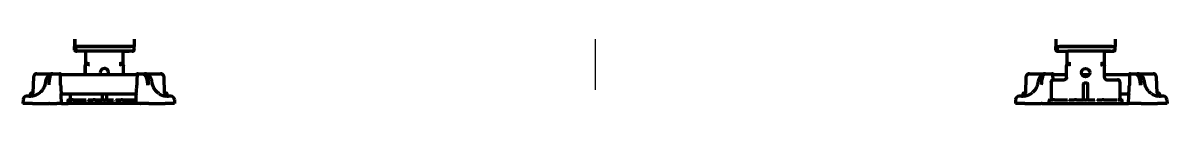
# Model space of a CAD drawing. Header units: inches. Extents: x -2983 to 7024, y 422 to 5529.
# Drawn here: x 2688 to 3654, y 2093 to 2142 of the extents above; entities that cross this region are included whole.
import ezdxf

# ---------------------------------------------------------------- set-up
doc = ezdxf.new("R2010")
doc.units = ezdxf.units.IN

# ---------------------------------------------------------------- blocks, each defined once
blk = doc.blocks.new('A$C0B5A562A')
at = {"color": 6}
for p, q in [((0, 50), (0, -50)), ((-50, 0), (50, 0))]:
    blk.add_line(p, q, dxfattribs=at)

msp = doc.modelspace()

# ---------------------------------------------------------------- linework, layer by layer
at = {"linetype": 'Continuous', "lineweight": 70}
for p, q in [((2731.78, 2221.79), (2731.78, 2141.34)), ((3609.78, 2221.79), (3609.78, 2141.34)), ((2731.68, 2218.45), (2731.68, 2141.39)), ((2781.78, 2218.9), (2781.78, 2141.34)), ((3559.78, 2218.9), (3559.78, 2141.34)), ((2731.78, 2141.39), (2731.68, 2141.39)), ((2731.68, 2141.34), (2731.78, 2141.34)), ((2731.68, 2138.35), (2731.68, 2141.34)), ((2731.78, 2138.35), (2731.78, 2141.34)), ((2733.58, 2141.34), (2731.78, 2141.34)), ((2732.74, 2141.34), (2732.74, 2138.34)), ((2732.74, 2141.34), (2732.74, 2138.34)), ((2733.12, 2137.34), (2733.35, 2137.34)), ((2733.22, 2137.34), (2733.45, 2137.34)), ((2733.32, 2137.34), (2733.35, 2137.34)), ((2733.32, 2137.34), (2733.35, 2137.34)), ((2741.93, 2137.34), (2733.45, 2137.34)), ((2741.93, 2137.34), (2733.45, 2137.34)), ((2779.98, 2141.34), (2733.58, 2141.34)), ((2734.74, 2141.34), (2779.28, 2141.34)), ((2740.81, 2137.34), (2740.81, 2126.26)), ((2740.91, 2137.34), (2740.91, 2126.26)), ((2772.66, 2126.26), (2772.66, 2137.43)), ((2780.12, 2137.34), (2772.66, 2137.34)), ((2780.12, 2137.34), (2772.66, 2137.34)), ((2781.78, 2141.34), (2779.98, 2141.34)), ((2780.12, 2137.34), (2780.35, 2137.34)), ((2781.78, 2138.49), (2781.78, 2141.34)), ((2781.78, 2138.49), (2781.78, 2138.35)), ((3559.78, 2138.35), (3559.78, 2141.34)), ((3559.78, 2141.34), (3561.58, 2141.34)), ((3560.74, 2141.34), (3560.74, 2138.34)), ((3560.74, 2141.34), (3560.74, 2138.34)), ((3561.22, 2137.34), (3561.45, 2137.34)), ((3561.45, 2137.34), (3569.93, 2137.34)), ((3561.45, 2137.34), (3569.93, 2137.34)), ((3561.58, 2141.34), (3607.98, 2141.34)), ((3607.28, 2141.34), (3562.74, 2141.34)), ((3568.91, 2137.34), (3568.91, 2126.26)), ((3600.66, 2126.26), (3600.66, 2137.43)), ((3600.66, 2137.34), (3608.12, 2137.34)), ((3600.66, 2137.34), (3608.12, 2137.34)), ((3607.98, 2141.34), (3609.78, 2141.34)), ((3608.12, 2137.34), (3608.35, 2137.34)), ((3609.78, 2138.49), (3609.78, 2141.34)), ((3609.78, 2138.35), (3609.78, 2138.49)), ((2740.68, 2117.39), (2740.68, 2125.4)), ((2740.78, 2117.39), (2740.78, 2125.4)), ((2742.23, 2126.84), (2741.29, 2125.9)), ((2742.74, 2126.82), (2742.08, 2125.88)), ((2742.08, 2125.88), (2742.08, 2125.88)), ((2743.24, 2127.12), (2744.28, 2127.1)), ((2769.29, 2127.1), (2770.33, 2127.12)), ((2770.82, 2126.82), (2771.49, 2125.88)), ((2771.34, 2126.84), (2772.28, 2125.9)), ((2771.49, 2125.88), (2771.49, 2125.88)), ((2772.78, 2117.39), (2772.78, 2125.4)), ((3568.78, 2115.34), (3568.78, 2125.4)), ((3570.23, 2126.84), (3569.29, 2125.9)), ((3570.74, 2126.82), (3570.08, 2125.88)), ((3570.08, 2125.88), (3570.08, 2125.88)), ((3571.24, 2127.12), (3572.28, 2127.1)), ((3597.29, 2127.1), (3598.33, 2127.12)), ((3598.82, 2126.82), (3599.49, 2125.88)), ((3599.34, 2126.84), (3600.28, 2125.9)), ((3600.78, 2115.34), (3600.78, 2125.4)), ((2696.88, 2115.5), (2696.42, 2102.29)), ((2699.88, 2118.39), (2705.38, 2118.39)), ((2705.38, 2118.39), (2709.21, 2118.39)), ((2709.21, 2118.39), (2712.83, 2118.39)), ((2712.83, 2118.39), (2713.35, 2118.39)), ((2713.35, 2118.39), (2715.5, 2118.39)), ((2715.5, 2118.39), (2718.78, 2118.39)), ((2718.78, 2118.39), (2719.31, 2118.39)), ((2784.36, 2117.39), (2719.61, 2117.39)), ((2719.63, 2116.96), (2719.64, 2116.96)), ((2720.07, 2117.39), (2720.06, 2117.66)), ((2783.91, 2117.66), (2783.9, 2117.39)), ((2784.33, 2116.96), (2784.33, 2116.96)), ((2784.66, 2118.39), (2785.19, 2118.39)), ((2785.19, 2118.39), (2788.47, 2118.39)), ((2788.47, 2118.39), (2790.62, 2118.39)), ((2790.62, 2118.39), (2791.14, 2118.39)), ((2790.8, 2118.39), (2794.76, 2118.39)), ((2794.76, 2118.39), (2798.59, 2118.39)), ((2798.59, 2118.39), (2804.09, 2118.39)), ((2807.55, 2102.29), (2807.09, 2115.5)), ((3534.48, 2115.5), (3534.02, 2102.29)), ((3537.48, 2118.39), (3542.98, 2118.39)), ((3542.98, 2118.39), (3546.81, 2118.39)), ((3546.81, 2118.39), (3550.43, 2118.39)), ((3550.43, 2118.39), (3550.95, 2118.39)), ((3550.95, 2118.39), (3553.1, 2118.39)), ((3553.1, 2118.39), (3556.38, 2118.39)), ((3556.38, 2118.39), (3556.91, 2118.39)), ((3568.78, 2117.39), (3557.21, 2117.39)), ((3557.23, 2116.96), (3557.24, 2116.96)), ((3557.67, 2117.39), (3557.66, 2117.66)), ((3587.48, 2117.39), (3582.09, 2117.39)), ((3621.96, 2117.39), (3600.78, 2117.39)), ((3621.51, 2117.66), (3621.5, 2117.39)), ((3621.93, 2116.96), (3621.93, 2116.96)), ((3622.26, 2118.39), (3622.79, 2118.39)), ((3622.79, 2118.39), (3626.07, 2118.39)), ((3626.07, 2118.39), (3628.22, 2118.39)), ((3628.22, 2118.39), (3628.74, 2118.39)), ((3628.4, 2118.39), (3632.36, 2118.39)), ((3632.36, 2118.39), (3636.19, 2118.39)), ((3636.19, 2118.39), (3641.69, 2118.39)), ((3645.15, 2102.29), (3644.69, 2115.5)), ((2706.6, 2109.38), (2706.6, 2109.38)), ((2719.85, 2108.76), (2719.85, 2108.77)), ((2784.11, 2108.77), (2784.12, 2108.76)), ((2797.37, 2109.38), (2797.37, 2109.38)), ((3544.2, 2109.38), (3544.2, 2109.38)), ((3555.8, 2111.34), (3555.8, 2096.84)), ((3557.8, 2113.34), (3566.78, 2113.34)), ((3582.78, 2109.59), (3582.78, 2096.84)), ((3586.03, 2110.34), (3583.53, 2110.34)), ((3586.78, 2096.84), (3586.78, 2109.59)), ((3602.78, 2113.34), (3611.77, 2113.34)), ((3613.77, 2111.34), (3613.77, 2096.84)), ((3621.71, 2108.77), (3621.72, 2108.76)), ((3634.97, 2109.38), (3634.97, 2109.38)), ((2688.15, 2096.55), (2687.98, 2093.39)), ((2693.64, 2099.39), (2691.15, 2099.39)), ((2696.08, 2102.39), (2696.43, 2102.39)), ((2720.32, 2101.39), (2783.66, 2101.39)), ((2720.36, 2100.66), (2720.34, 2101.39)), ((2720.48, 2093.39), (2720.36, 2100.66)), ((2725.78, 2095.84), (2725.78, 2093.84)), ((2726.28, 2096.34), (2727.44, 2096.34)), ((2727.8, 2101.39), (2727.8, 2096.84)), ((2730.42, 2096.34), (2741.45, 2096.34)), ((2748.99, 2096.34), (2755.01, 2096.34)), ((2754.78, 2101.39), (2754.78, 2096.84)), ((2755.88, 2096.34), (2757.68, 2096.34)), ((2758.56, 2096.34), (2764.58, 2096.34)), ((2758.78, 2096.84), (2758.78, 2101.39)), ((2772.12, 2096.34), (2783.15, 2096.34)), ((2783.48, 2093.39), (2783.6, 2099.94)), ((2783.62, 2101), (2783.62, 2100.98)), ((2807.89, 2102.39), (2807.54, 2102.39)), ((2812.82, 2099.39), (2810.33, 2099.39)), ((2815.82, 2096.55), (2815.98, 2093.39)), ((3525.75, 2096.55), (3525.58, 2093.39)), ((3531.24, 2099.39), (3528.75, 2099.39)), ((3533.68, 2102.39), (3534.03, 2102.39)), ((3553.78, 2095.84), (3553.78, 2093.84)), ((3554.28, 2096.34), (3555.44, 2096.34)), ((3558.42, 2096.34), (3569.45, 2096.34)), ((3576.99, 2096.34), (3583.01, 2096.34)), ((3583.88, 2096.34), (3585.68, 2096.34)), ((3586.56, 2096.34), (3592.58, 2096.34)), ((3600.12, 2096.34), (3611.15, 2096.34)), ((3613.77, 2101.39), (3621.26, 2101.39)), ((3615.28, 2096.34), (3614.13, 2096.34)), ((3615.78, 2093.84), (3615.78, 2095.84)), ((3621.08, 2093.39), (3621.2, 2099.94)), ((3621.22, 2101), (3621.22, 2100.98)), ((3645.49, 2102.39), (3645.14, 2102.39)), ((3650.42, 2099.39), (3647.93, 2099.39)), ((3653.42, 2096.55), (3653.58, 2093.39)), ((2695.97, 2093.39), (2687.98, 2093.39)), ((2695.97, 2093.39), (2709.78, 2093.39)), ((2710.48, 2093.39), (2709.78, 2093.39)), ((2710.48, 2093.39), (2716.59, 2093.39)), ((2720.48, 2093.39), (2716.59, 2093.39)), ((2720.48, 2093.39), (2726.07, 2093.39)), ((2726.28, 2093.34), (2726.18, 2093.34)), ((2787.28, 2093.34), (2726.28, 2093.34)), ((2787.38, 2093.39), (2783.48, 2093.39)), ((2793.49, 2093.39), (2787.38, 2093.39)), ((2794.18, 2093.39), (2793.49, 2093.39)), ((2794.18, 2093.39), (2808, 2093.39)), ((2815.98, 2093.39), (2808, 2093.39)), ((3533.57, 2093.39), (3525.58, 2093.39)), ((3533.57, 2093.39), (3547.38, 2093.39)), ((3548.08, 2093.39), (3547.38, 2093.39)), ((3548.08, 2093.39), (3554.07, 2093.39)), ((3554.28, 2093.34), (3615.28, 2093.34)), ((3615.5, 2093.39), (3621.08, 2093.39)), ((3624.98, 2093.39), (3621.08, 2093.39)), ((3631.09, 2093.39), (3624.98, 2093.39)), ((3631.78, 2093.39), (3631.09, 2093.39)), ((3631.78, 2093.39), (3645.6, 2093.39)), ((3653.58, 2093.39), (3645.6, 2093.39))]:
    msp.add_line(p, q, dxfattribs=at)
msp.add_circle((3584.78, 2119.34), 3.5, dxfattribs=at)
for centre, radius, start, end in [((2699.88, 2115.39), 3, 90, 178), ((2719.31, 2117.64), 0.75, 1, 90), ((2756.78, 2119.34), 3.5, 326.14312, 180), ((2756.78, 2119.34), 3.5, 180, 213.8625), ((2756.68, 2119.34), 3.5, 354.60562, 8.3475), ((2784.66, 2117.64), 0.75, 90, 179), ((2804.09, 2115.39), 3, 2, 90), ((3537.48, 2115.39), 3, 90, 178), ((3556.91, 2117.64), 0.75, 1, 90), ((3622.26, 2117.64), 0.75, 90, 179), ((3641.69, 2115.39), 3, 2, 90), ((3583.53, 2109.59), 0.75, 90, 180), ((3586.03, 2109.59), 0.75, 0, 90), ((2691.15, 2096.39), 3, 90, 177), ((2692.61, 2100.89), 1.5, 270, 351.78679), ((2693.42, 2102.39), 3, 270, 358), ((2696.08, 2100.39), 2, 90, 171.78679), ((2726.28, 2095.84), 0.5, 90, 180), ((2754.28, 2096.84), 0.5, 270, 360), ((2759.28, 2096.84), 0.5, 180, 270), ((2810.54, 2102.39), 3, 182, 270), ((2807.89, 2100.39), 2, 8.21321, 90), ((2811.35, 2100.89), 1.5, 188.21321, 270), ((2812.82, 2096.39), 3, 3, 90), ((3528.75, 2096.39), 3, 90, 177), ((3530.21, 2100.89), 1.5, 270, 351.78679), ((3531.02, 2102.39), 3, 270, 358), ((3533.68, 2100.39), 2, 90, 171.78679), ((3554.28, 2095.84), 0.5, 90, 180), ((3582.28, 2096.84), 0.5, 270, 0), ((3587.28, 2096.84), 0.5, 180, 270), ((3615.28, 2095.84), 0.5, 0, 90), ((3648.14, 2102.39), 3, 182, 270), ((3645.49, 2100.39), 2, 8.21321, 90), ((3648.95, 2100.89), 1.5, 188.21321, 270), ((3650.42, 2096.39), 3, 3, 90), ((2726.28, 2093.84), 0.5, 180, 270), ((2726.18, 2093.84), 0.5, 244.15734, 270), ((2787.28, 2093.84), 0.5, 270, 295.84266), ((3554.28, 2093.84), 0.5, 180, 270), ((3615.28, 2093.84), 0.5, 270, 0)]:
    msp.add_arc(centre, radius, start, end, dxfattribs=at)
for centre, major_axis, ratio, start_param, end_param in [((2732.68, 2138.35), (-1, 0), 0.999995, 0, 1.567711), ((2732.78, 2138.35), (-1, 0), 0.999995, 0, 1.567711), ((2734.18, 2137.34), (-1.5, 0), 0.003085, 0.00001, 0.785408), ((2733.45, 2138.34), (0, 1), 0.707107, 1.570796, 3.141593), ((2733.45, 2138.34), (0, 1), 0.707107, 1.570796, 3.141593), ((2734.28, 2137.34), (-1.5, 0), 0.003085, 0.00001, 0.785408), ((2756.78, 2137.34), (21, 0.06), 0.003085, 5.569494, 8.63937), ((2779.29, 2137.48), (1.5, 0), 0.003085, 6.283176, 7.853972), ((2779.29, 2137.34), (1.5, 0), 0.003085, 5.497778, 6.283176), ((2780.78, 2138.35), (-1, 0), 0.999995, 1.573882, 3.141593), ((3560.78, 2138.35), (-1, 0), 0.999995, 0, 1.567711), ((3561.45, 2138.34), (0, 1), 0.7071, 1.570796, 3.141593), ((3561.45, 2138.34), (0, 1), 0.7071, 1.570796, 3.141593), ((3562.28, 2137.34), (-1.5, 0), 0.003085, 0.00001, 0.785408), ((3584.78, 2137.34), (21, 0.06), 0.003085, 5.569494, 8.63937), ((3607.29, 2137.48), (1.5, 0), 0.003085, 6.283176, 7.853972), ((3607.29, 2137.34), (1.5, 0), 0.003085, 5.497778, 6.283176), ((3608.78, 2138.35), (-1, 0), 0.999995, 1.573882, 3.141593), ((2742.58, 2125.18), (-0.017, -1), 0.707053, 3.945502, 4.724738), ((2742.93, 2126.13), (-0.707, -0.707), 0.999695, 3.927142, 4.71239), ((2743.61, 2125.16), (-0.01, -1), 0.707088, 3.940402, 4.719667), ((2769.96, 2125.16), (0.01, -1), 0.707088, 1.563519, 2.342782), ((2770.99, 2125.18), (0.017, -1), 0.707053, 1.558447, 2.337683), ((2771.57, 2125.19), (0.508, -0.861), 0.999795, 1.037568, 1.82282), ((3570.58, 2125.18), (-0.017, -1), 0.707053, 3.945502, 4.724738), ((3570.93, 2126.13), (-0.707, -0.707), 0.999695, 3.927142, 4.71239), ((3571.61, 2125.16), (-0.01, -1), 0.707088, 3.940402, 4.719667), ((3597.96, 2125.16), (0.01, -1), 0.707088, 1.564381, 2.342782), ((2713.52, 2108.39), (-0.2, 10), 0.36987, 6.275734, 7.79417), ((2789.75, 2108.41), (0.21, 9.25), 0.399832, 4.773696, 6.292133), ((2790.45, 2108.39), (0.2, 10), 0.36987, 4.7722, 6.290637), ((3551.12, 2108.39), (-0.2, 10), 0.36987, 6.275734, 7.79417), ((3627.35, 2108.41), (0.21, 9.25), 0.399832, 4.773696, 6.292133), ((3628.05, 2108.39), (0.2, 10), 0.36987, 4.7722, 6.290637), ((3557.8, 2111.34), (1.41, 1.41), 0.999695, 0.78555, 2.356042), ((3611.77, 2111.34), (-1.41, 1.41), 0.999695, 3.927143, 5.497635), ((2693.69, 2111.39), (13.31, 1.42), 0.895011, 4.765915, 5.329805), ((2727.3, 2096.84), (0, -0.5), 0.999848, 0, 1.570796), ((2810.28, 2111.39), (-13.31, 1.42), 0.895011, 1.060573, 1.51727), ((3531.29, 2111.39), (13.31, 1.42), 0.895011, 4.765915, 5.329805), ((3555.3, 2096.84), (0, -0.5), 0.999848, 0, 1.570796), ((3614.27, 2096.84), (0, -0.5), 0.999848, 4.712389, 6.283185), ((3647.88, 2111.39), (-13.31, 1.42), 0.895011, 1.060573, 1.51727)]:
    msp.add_ellipse(centre, major_axis=major_axis, ratio=ratio, start_param=start_param, end_param=end_param, dxfattribs=at)
for points, knots in [([(2740.73, 2125.69), (2740.73, 2125.69), (2740.73, 2125.69), (2740.72, 2125.66), (2740.71, 2125.62), (2740.69, 2125.55), (2740.69, 2125.47), (2740.68, 2125.43), (2740.68, 2125.4)], [0, 0, 0, 0, 0.000031, 0.000031, 0.250024, 0.500016, 0.750008, 1, 1, 1, 1]), ([(2740.83, 2125.69), (2740.83, 2125.69), (2740.83, 2125.69), (2740.82, 2125.66), (2740.81, 2125.62), (2740.79, 2125.55), (2740.79, 2125.47), (2740.78, 2125.43), (2740.78, 2125.4)], [0, 0, 0, 0, 0.000031, 0.000031, 0.250024, 0.500016, 0.750008, 1, 1, 1, 1]), ([(2740.83, 2125.69), (2740.85, 2125.78), (2740.87, 2125.87), (2740.9, 2126.02), (2740.9, 2126.09), (2740.91, 2126.18), (2740.91, 2126.21), (2740.91, 2126.23), (2740.91, 2126.24), (2740.91, 2126.25), (2740.91, 2126.25), (2740.91, 2126.26)], [0, 0, 0, 0, 0.5, 0.5, 0.75, 0.875, 0.9375, 0.9375, 0.96875, 0.96875, 1, 1, 1, 1]), ([(2741.29, 2125.9), (2741.24, 2125.85), (2741.2, 2125.8), (2741.13, 2125.69), (2741.1, 2125.63), (2741.04, 2125.51), (2741.03, 2125.45), (2741, 2125.32), (2740.99, 2125.26), (2740.99, 2125.19)], [0, 0, 0, 0, 0.25, 0.25, 0.5, 0.5, 0.75, 0.75, 1, 1, 1, 1]), ([(2742.92, 2127.15), (2742.84, 2127.15), (2742.77, 2127.15), (2742.62, 2127.13), (2742.56, 2127.11), (2742.46, 2127.08), (2742.43, 2127.07), (2742.37, 2127.05), (2742.34, 2127.03), (2742.29, 2127), (2742.26, 2126.99), (2742.21, 2126.95), (2742.18, 2126.93), (2742.15, 2126.91)], [0, 0, 0, 0, 0.25, 0.25, 0.5, 0.5, 0.625, 0.625, 0.75, 0.75, 0.875, 0.875, 1, 1, 1, 1]), ([(2742.74, 2126.82), (2742.78, 2126.87), (2742.81, 2126.91), (2742.86, 2126.96), (2742.87, 2126.97), (2742.89, 2126.98), (2742.9, 2126.99), (2742.93, 2127.01), (2742.95, 2127.03), (2743.02, 2127.07), (2743.06, 2127.09), (2743.12, 2127.1), (2743.13, 2127.11), (2743.15, 2127.11), (2743.15, 2127.11), (2743.15, 2127.11), (2743.16, 2127.11), (2743.17, 2127.11), (2743.2, 2127.12), (2743.22, 2127.12), (2743.24, 2127.12)], [0, 0, 0, 0, 0.25, 0.25, 0.3125, 0.3125, 0.375, 0.375, 0.5, 0.5, 0.75, 0.75, 0.8125, 0.828125, 0.828125, 0.84375, 0.84375, 0.875, 0.875, 1, 1, 1, 1]), ([(2743.11, 2125.86), (2743.11, 2125.86), (2743.11, 2125.86), (2743.1, 2125.84), (2743.06, 2125.79), (2743.02, 2125.71), (2742.99, 2125.63), (2742.96, 2125.54), (2742.93, 2125.45), (2742.92, 2125.35), (2742.91, 2125.26), (2742.9, 2125.19), (2742.9, 2125.16)], [0, 0, 0, 0, 0.00004, 0.00004, 0.125035, 0.25003, 0.375025, 0.50002, 0.625015, 0.75001, 0.875005, 1, 1, 1, 1]), ([(2770.82, 2126.82), (2770.79, 2126.87), (2770.75, 2126.91), (2770.7, 2126.97), (2770.68, 2126.98), (2770.65, 2127.01), (2770.64, 2127.01), (2770.62, 2127.03), (2770.6, 2127.03), (2770.55, 2127.07), (2770.51, 2127.08), (2770.45, 2127.1), (2770.44, 2127.11), (2770.42, 2127.11), (2770.42, 2127.11), (2770.41, 2127.11), (2770.41, 2127.11), (2770.4, 2127.11), (2770.37, 2127.12), (2770.35, 2127.12), (2770.33, 2127.12)], [0, 0, 0, 0, 0.25, 0.25, 0.375, 0.375, 0.4375, 0.4375, 0.5, 0.5, 0.75, 0.75, 0.8125, 0.828125, 0.828125, 0.84375, 0.84375, 0.875, 0.875, 1, 1, 1, 1]), ([(2770.46, 2125.86), (2770.46, 2125.86), (2770.46, 2125.86), (2770.47, 2125.84), (2770.5, 2125.79), (2770.54, 2125.71), (2770.58, 2125.63), (2770.61, 2125.54), (2770.63, 2125.45), (2770.65, 2125.35), (2770.66, 2125.26), (2770.66, 2125.19), (2770.66, 2125.16)], [0, 0, 0, 0, 0.000028, 0.000028, 0.125025, 0.250021, 0.375018, 0.500014, 0.625011, 0.750007, 0.875004, 1, 1, 1, 1]), ([(2771.34, 2126.84), (2771.29, 2126.89), (2771.19, 2126.97), (2771.08, 2127.03), (2770.96, 2127.08), (2770.89, 2127.1), (2770.81, 2127.12), (2770.79, 2127.12), (2770.76, 2127.12), (2770.75, 2127.13), (2770.74, 2127.13), (2770.7, 2127.13), (2770.67, 2127.13), (2770.63, 2127.13)], [0, 0, 0, 0, 0.25, 0.5, 0.5, 0.75, 0.75, 0.8125, 0.84375, 0.84375, 0.875, 0.875, 1, 1, 1, 1]), ([(2771.41, 2126.91), (2771.36, 2126.95), (2771.31, 2126.99), (2771.2, 2127.05), (2771.14, 2127.07), (2771.01, 2127.11), (2770.94, 2127.13), (2770.8, 2127.15), (2770.73, 2127.15), (2770.65, 2127.15)], [0, 0, 0, 0, 0.25, 0.25, 0.5, 0.5, 0.75, 0.75, 1, 1, 1, 1]), ([(2772.28, 2125.9), (2772.33, 2125.85), (2772.37, 2125.8), (2772.42, 2125.72), (2772.44, 2125.69), (2772.47, 2125.63), (2772.49, 2125.6), (2772.52, 2125.51), (2772.54, 2125.45), (2772.56, 2125.36), (2772.57, 2125.32), (2772.57, 2125.28), (2772.57, 2125.27), (2772.57, 2125.26), (2772.57, 2125.25), (2772.57, 2125.22), (2772.57, 2125.21), (2772.57, 2125.19)], [0, 0, 0, 0, 0.25, 0.25, 0.375, 0.375, 0.5, 0.5, 0.75, 0.75, 0.875, 0.875, 0.90625, 0.90625, 0.9375, 0.9375, 1, 1, 1, 1]), ([(2772.74, 2125.69), (2772.71, 2125.78), (2772.69, 2125.87), (2772.67, 2126.02), (2772.67, 2126.09), (2772.66, 2126.18), (2772.66, 2126.21), (2772.66, 2126.23), (2772.66, 2126.24), (2772.66, 2126.25), (2772.66, 2126.25), (2772.66, 2126.26)], [0, 0, 0, 0, 0.5, 0.5, 0.75, 0.875, 0.9375, 0.9375, 0.96875, 0.96875, 1, 1, 1, 1]), ([(2772.74, 2125.69), (2772.74, 2125.69), (2772.74, 2125.69), (2772.75, 2125.66), (2772.76, 2125.62), (2772.77, 2125.55), (2772.78, 2125.47), (2772.78, 2125.43), (2772.78, 2125.4)], [0, 0, 0, 0, 0.000031, 0.000031, 0.250024, 0.500016, 0.750008, 1, 1, 1, 1]), ([(3568.83, 2125.69), (3568.83, 2125.69), (3568.83, 2125.69), (3568.82, 2125.66), (3568.81, 2125.62), (3568.79, 2125.55), (3568.79, 2125.47), (3568.78, 2125.43), (3568.78, 2125.4)], [0, 0, 0, 0, 0.000031, 0.000031, 0.250024, 0.500016, 0.750008, 1, 1, 1, 1]), ([(3568.83, 2125.69), (3568.85, 2125.78), (3568.87, 2125.87), (3568.9, 2126.02), (3568.9, 2126.09), (3568.91, 2126.18), (3568.91, 2126.21), (3568.91, 2126.23), (3568.91, 2126.24), (3568.91, 2126.25), (3568.91, 2126.25), (3568.91, 2126.26)], [0, 0, 0, 0, 0.5, 0.5, 0.75, 0.875, 0.9375, 0.9375, 0.96875, 0.96875, 1, 1, 1, 1]), ([(3569.29, 2125.9), (3569.24, 2125.85), (3569.2, 2125.8), (3569.13, 2125.69), (3569.1, 2125.63), (3569.04, 2125.51), (3569.03, 2125.45), (3569, 2125.32), (3568.99, 2125.26), (3568.99, 2125.19)], [0, 0, 0, 0, 0.25, 0.25, 0.5, 0.5, 0.75, 0.75, 1, 1, 1, 1]), ([(3570.92, 2127.15), (3570.84, 2127.15), (3570.77, 2127.15), (3570.62, 2127.13), (3570.56, 2127.11), (3570.46, 2127.08), (3570.43, 2127.07), (3570.37, 2127.05), (3570.34, 2127.03), (3570.29, 2127), (3570.26, 2126.99), (3570.21, 2126.95), (3570.18, 2126.93), (3570.15, 2126.91)], [0, 0, 0, 0, 0.25, 0.25, 0.5, 0.5, 0.625, 0.625, 0.75, 0.75, 0.875, 0.875, 1, 1, 1, 1]), ([(3570.74, 2126.82), (3570.78, 2126.87), (3570.81, 2126.91), (3570.86, 2126.96), (3570.87, 2126.97), (3570.89, 2126.98), (3570.9, 2126.99), (3570.93, 2127.01), (3570.95, 2127.03), (3571.02, 2127.07), (3571.06, 2127.09), (3571.12, 2127.1), (3571.13, 2127.11), (3571.15, 2127.11), (3571.15, 2127.11), (3571.15, 2127.11), (3571.16, 2127.11), (3571.17, 2127.11), (3571.2, 2127.12), (3571.22, 2127.12), (3571.24, 2127.12)], [0, 0, 0, 0, 0.25, 0.25, 0.3125, 0.3125, 0.375, 0.375, 0.5, 0.5, 0.75, 0.75, 0.8125, 0.828125, 0.828125, 0.84375, 0.84375, 0.875, 0.875, 1, 1, 1, 1]), ([(3571.11, 2125.86), (3571.11, 2125.86), (3571.11, 2125.86), (3571.1, 2125.84), (3571.06, 2125.79), (3571.02, 2125.71), (3570.99, 2125.63), (3570.96, 2125.54), (3570.93, 2125.45), (3570.92, 2125.35), (3570.91, 2125.26), (3570.9, 2125.19), (3570.9, 2125.16)], [0, 0, 0, 0, 0.00004, 0.00004, 0.125035, 0.25003, 0.375025, 0.50002, 0.625015, 0.75001, 0.875005, 1, 1, 1, 1]), ([(3598.82, 2126.82), (3598.79, 2126.87), (3598.75, 2126.91), (3598.7, 2126.97), (3598.68, 2126.98), (3598.65, 2127.01), (3598.64, 2127.01), (3598.62, 2127.03), (3598.6, 2127.03), (3598.55, 2127.07), (3598.51, 2127.08), (3598.45, 2127.1), (3598.44, 2127.11), (3598.42, 2127.11), (3598.42, 2127.11), (3598.41, 2127.11), (3598.41, 2127.11), (3598.4, 2127.11), (3598.37, 2127.12), (3598.35, 2127.12), (3598.33, 2127.12)], [0, 0, 0, 0, 0.25, 0.25, 0.375, 0.375, 0.4375, 0.4375, 0.5, 0.5, 0.75, 0.75, 0.8125, 0.828125, 0.828125, 0.84375, 0.84375, 0.875, 0.875, 1, 1, 1, 1]), ([(3598.45, 2125.87), (3598.46, 2125.86), (3598.47, 2125.84), (3598.48, 2125.82), (3598.49, 2125.81), (3598.51, 2125.77), (3598.53, 2125.74), (3598.57, 2125.66), (3598.59, 2125.6), (3598.62, 2125.51), (3598.63, 2125.48), (3598.64, 2125.42), (3598.65, 2125.39), (3598.65, 2125.32), (3598.66, 2125.28), (3598.66, 2125.24), (3598.66, 2125.23), (3598.66, 2125.22), (3598.66, 2125.2), (3598.66, 2125.18), (3598.66, 2125.16)], [0, 0, 0, 0, 0.0625, 0.0625, 0.125, 0.125, 0.25, 0.25, 0.5, 0.5, 0.625, 0.625, 0.75, 0.75, 0.875, 0.90625, 0.921875, 0.921875, 0.9375, 1, 1, 1, 1]), ([(3599.34, 2126.84), (3599.29, 2126.89), (3599.19, 2126.97), (3599.08, 2127.03), (3598.96, 2127.08), (3598.89, 2127.1), (3598.81, 2127.12), (3598.79, 2127.12), (3598.76, 2127.12), (3598.75, 2127.13), (3598.74, 2127.13), (3598.7, 2127.13), (3598.67, 2127.13), (3598.63, 2127.13)], [0, 0, 0, 0, 0.25, 0.5, 0.5, 0.75, 0.75, 0.8125, 0.84375, 0.84375, 0.875, 0.875, 1, 1, 1, 1]), ([(3599.41, 2126.91), (3599.36, 2126.95), (3599.31, 2126.99), (3599.2, 2127.05), (3599.14, 2127.07), (3599.01, 2127.11), (3598.94, 2127.13), (3598.8, 2127.15), (3598.73, 2127.15), (3598.65, 2127.15)], [0, 0, 0, 0, 0.25, 0.25, 0.5, 0.5, 0.75, 0.75, 1, 1, 1, 1]), ([(3599.49, 2125.88), (3599.51, 2125.86), (3599.53, 2125.82), (3599.55, 2125.78), (3599.56, 2125.77), (3599.56, 2125.77), (3599.56, 2125.76), (3599.56, 2125.76), (3599.57, 2125.75), (3599.57, 2125.74), (3599.6, 2125.67), (3599.63, 2125.61), (3599.66, 2125.49), (3599.68, 2125.43), (3599.69, 2125.31), (3599.7, 2125.24), (3599.7, 2125.18)], [0, 0, 0, 0, 0.125, 0.1875, 0.195313, 0.195313, 0.203125, 0.203125, 0.21875, 0.25, 0.25, 0.5, 0.5, 0.75, 0.75, 1, 1, 1, 1]), ([(3600.57, 2125.19), (3600.57, 2125.26), (3600.57, 2125.32), (3600.54, 2125.45), (3600.52, 2125.51), (3600.49, 2125.6), (3600.47, 2125.64), (3600.45, 2125.68), (3600.44, 2125.69), (3600.44, 2125.69), (3600.44, 2125.69), (3600.44, 2125.7), (3600.43, 2125.7), (3600.42, 2125.72), (3600.41, 2125.74), (3600.37, 2125.8), (3600.33, 2125.85), (3600.28, 2125.9)], [0, 0, 0, 0, 0.25, 0.25, 0.5, 0.5, 0.625, 0.65625, 0.660156, 0.660156, 0.664063, 0.664063, 0.671875, 0.6875, 0.75, 0.75, 1, 1, 1, 1]), ([(3600.74, 2125.69), (3600.71, 2125.78), (3600.69, 2125.87), (3600.67, 2126.02), (3600.67, 2126.09), (3600.66, 2126.18), (3600.66, 2126.21), (3600.66, 2126.23), (3600.66, 2126.24), (3600.66, 2126.25), (3600.66, 2126.25), (3600.66, 2126.26)], [0, 0, 0, 0, 0.5, 0.5, 0.75, 0.875, 0.9375, 0.9375, 0.96875, 0.96875, 1, 1, 1, 1]), ([(3600.74, 2125.69), (3600.74, 2125.69), (3600.74, 2125.69), (3600.75, 2125.66), (3600.76, 2125.62), (3600.77, 2125.55), (3600.78, 2125.47), (3600.78, 2125.43), (3600.78, 2125.4)], [0, 0, 0, 0, 0.000031, 0.000031, 0.250024, 0.500016, 0.750008, 1, 1, 1, 1]), ([(2712.83, 2118.39), (2712.16, 2118.36), (2710.99, 2118.11), (2709.51, 2117.01), (2708.35, 2115.45), (2707.49, 2113.46), (2707.09, 2111.89), (2706.96, 2111.17)], [0, 0, 0, 0, 0.189106, 0.366438, 0.567543, 0.814714, 1, 1, 1, 1]), ([(2719.64, 2116.97), (2719.64, 2117.01), (2719.63, 2117.17), (2719.61, 2117.46), (2719.57, 2117.74), (2719.46, 2118.01), (2719.28, 2118.23), (2719.04, 2118.36), (2718.87, 2118.39), (2718.78, 2118.39)], [0, 0, 0, 0, 0.056059, 0.233526, 0.445472, 0.608863, 0.73785, 0.866889, 1, 1, 1, 1]), ([(2785.19, 2118.39), (2785.19, 2118.39), (2785.09, 2118.41), (2784.92, 2118.35), (2784.71, 2118.24), (2784.57, 2118.09), (2784.48, 2117.93), (2784.42, 2117.76), (2784.37, 2117.55), (2784.34, 2117.27), (2784.33, 2117.05), (2784.33, 2116.96)], [0, 0, 0, 0, 0.001553, 0.142469, 0.255761, 0.354808, 0.444992, 0.536165, 0.674829, 0.879893, 1, 1, 1, 1]), ([(2797.01, 2111.17), (2796.92, 2111.66), (2796.58, 2113.1), (2795.78, 2115.18), (2794.55, 2116.96), (2792.93, 2118.13), (2791.75, 2118.37), (2791.14, 2118.39)], [0, 0, 0, 0, 0.128675, 0.386923, 0.634463, 0.824559, 1, 1, 1, 1]), ([(3550.43, 2118.39), (3549.76, 2118.36), (3548.59, 2118.11), (3547.11, 2117.01), (3545.95, 2115.45), (3545.09, 2113.46), (3544.69, 2111.89), (3544.56, 2111.17)], [0, 0, 0, 0, 0.189106, 0.366438, 0.567543, 0.814714, 1, 1, 1, 1]), ([(3557.24, 2116.97), (3557.24, 2117.01), (3557.23, 2117.17), (3557.21, 2117.46), (3557.17, 2117.74), (3557.06, 2118.01), (3556.88, 2118.23), (3556.64, 2118.36), (3556.47, 2118.39), (3556.38, 2118.39)], [0, 0, 0, 0, 0.056059, 0.233526, 0.445472, 0.608863, 0.73785, 0.866889, 1, 1, 1, 1]), ([(3622.79, 2118.39), (3622.79, 2118.39), (3622.69, 2118.41), (3622.52, 2118.35), (3622.31, 2118.24), (3622.17, 2118.09), (3622.08, 2117.93), (3622.02, 2117.76), (3621.97, 2117.55), (3621.94, 2117.27), (3621.93, 2117.05), (3621.93, 2116.96)], [0, 0, 0, 0, 0.001553, 0.142469, 0.255761, 0.354808, 0.444992, 0.536165, 0.674829, 0.879893, 1, 1, 1, 1]), ([(3634.61, 2111.17), (3634.52, 2111.66), (3634.18, 2113.1), (3633.38, 2115.18), (3632.15, 2116.96), (3630.53, 2118.13), (3629.35, 2118.37), (3628.74, 2118.39)], [0, 0, 0, 0, 0.128675, 0.386923, 0.634463, 0.824559, 1, 1, 1, 1]), ([(2706.6, 2109.38), (2706.49, 2108.88), (2706.05, 2107.32), (2704.76, 2104.89), (2703.25, 2103.33), (2702.4, 2102.64)], [0, 0, 0, 0, 0.188924, 0.604869, 1, 1, 1, 1]), ([(2719.85, 2108.76), (2719.86, 2108.53), (2719.86, 2108.31), (2719.88, 2107.86), (2719.89, 2107.41), (2719.93, 2106.76), (2719.95, 2106.33), (2719.97, 2106.02), (2719.97, 2105.91), (2719.98, 2105.75), (2719.99, 2105.7), (2719.99, 2105.6), (2720.01, 2105.34), (2720.04, 2104.89), (2720.08, 2104.31), (2720.13, 2103.77), (2720.16, 2103.42), (2720.17, 2103.21), (2720.18, 2103.17), (2720.18, 2103.08), (2720.19, 2102.96), (2720.2, 2102.84), (2720.22, 2102.61), (2720.25, 2102.31), (2720.28, 2101.9), (2720.3, 2101.65), (2720.31, 2101.47), (2720.32, 2101.39), (2720.33, 2101.3), (2720.33, 2101.25), (2720.33, 2101.22), (2720.34, 2101.09), (2720.35, 2100.9), (2720.36, 2100.74), (2720.36, 2100.66)], [0, 0, 0, 0, 0.0625, 0.0625, 0.125, 0.1875, 0.25, 0.25, 0.28125, 0.28125, 0.296875, 0.296875, 0.3125, 0.375, 0.4375, 0.5, 0.5625, 0.5625, 0.578125, 0.578125, 0.59375, 0.625, 0.625, 0.6875, 0.75, 0.8125, 0.8125, 0.84375, 0.859375, 0.859375, 0.875, 0.875, 0.9375, 1, 1, 1, 1]), ([(2783.71, 2102.16), (2783.72, 2102.36), (2783.74, 2102.57), (2783.78, 2103.01), (2783.8, 2103.24), (2783.84, 2103.73), (2783.86, 2103.99), (2783.88, 2104.32), (2783.89, 2104.39), (2783.9, 2104.52), (2783.91, 2104.59), (2783.92, 2104.8), (2783.93, 2104.94), (2783.96, 2105.36), (2783.98, 2105.65), (2784.01, 2106.24), (2784.03, 2106.54), (2784.05, 2107.01), (2784.06, 2107.16), (2784.07, 2107.4), (2784.08, 2107.48), (2784.08, 2107.64), (2784.08, 2107.72), (2784.1, 2108.12), (2784.11, 2108.44), (2784.12, 2108.76)], [0, 0, 0, 0, 0.125, 0.125, 0.25, 0.25, 0.375, 0.375, 0.40625, 0.40625, 0.4375, 0.4375, 0.5, 0.5, 0.625, 0.625, 0.75, 0.75, 0.8125, 0.8125, 0.84375, 0.84375, 0.875, 0.875, 1, 1, 1, 1]), ([(2802.7, 2101.84), (2801.85, 2102.36), (2800.21, 2103.68), (2798.33, 2106.31), (2797.6, 2108.34), (2797.37, 2109.38)], [0, 0, 0, 0, 0.308242, 0.670857, 1, 1, 1, 1]), ([(3544.2, 2109.38), (3544.09, 2108.88), (3543.65, 2107.32), (3542.36, 2104.89), (3540.85, 2103.33), (3540, 2102.64)], [0, 0, 0, 0, 0.188924, 0.604869, 1, 1, 1, 1]), ([(3555.8, 2111.34), (3555.8, 2111.36), (3555.8, 2111.37), (3555.8, 2111.41), (3555.8, 2111.42), (3555.8, 2111.47), (3555.8, 2111.51), (3555.81, 2111.6), (3555.83, 2111.73), (3555.87, 2111.86), (3555.89, 2111.95), (3555.9, 2111.98), (3555.93, 2112.05), (3555.94, 2112.08), (3556, 2112.23), (3556.06, 2112.34), (3556.17, 2112.51), (3556.21, 2112.56), (3556.27, 2112.63), (3556.29, 2112.66), (3556.34, 2112.71), (3556.36, 2112.73), (3556.48, 2112.85), (3556.58, 2112.93), (3556.71, 2113.02), (3556.74, 2113.04), (3556.78, 2113.06), (3556.8, 2113.07), (3556.83, 2113.09), (3556.9, 2113.13), (3556.97, 2113.16), (3557.15, 2113.24), (3557.28, 2113.28), (3557.44, 2113.31), (3557.47, 2113.32), (3557.54, 2113.33), (3557.57, 2113.33), (3557.67, 2113.34), (3557.73, 2113.34), (3557.8, 2113.34)], [0, 0, 0, 0, 0.015625, 0.015625, 0.03125, 0.03125, 0.0625, 0.0625, 0.125, 0.1875, 0.1875, 0.21875, 0.21875, 0.25, 0.25, 0.375, 0.375, 0.4375, 0.4375, 0.46875, 0.46875, 0.5, 0.5, 0.625, 0.625, 0.65625, 0.65625, 0.671875, 0.671875, 0.6875, 0.75, 0.75, 0.875, 0.875, 0.90625, 0.90625, 0.9375, 0.9375, 1, 1, 1, 1]), ([(3613.77, 2111.34), (3613.77, 2111.36), (3613.77, 2111.37), (3613.77, 2111.41), (3613.77, 2111.42), (3613.77, 2111.47), (3613.76, 2111.51), (3613.75, 2111.6), (3613.73, 2111.73), (3613.7, 2111.86), (3613.67, 2111.95), (3613.66, 2111.98), (3613.64, 2112.05), (3613.63, 2112.08), (3613.57, 2112.23), (3613.51, 2112.34), (3613.4, 2112.51), (3613.36, 2112.56), (3613.3, 2112.63), (3613.27, 2112.66), (3613.23, 2112.71), (3613.21, 2112.73), (3613.09, 2112.85), (3612.99, 2112.93), (3612.86, 2113.02), (3612.83, 2113.04), (3612.79, 2113.06), (3612.77, 2113.07), (3612.74, 2113.09), (3612.67, 2113.13), (3612.6, 2113.16), (3612.42, 2113.24), (3612.29, 2113.28), (3612.13, 2113.31), (3612.1, 2113.32), (3612.03, 2113.33), (3612, 2113.33), (3611.9, 2113.34), (3611.84, 2113.34), (3611.77, 2113.34)], [0, 0, 0, 0, 0.015625, 0.015625, 0.03125, 0.03125, 0.0625, 0.0625, 0.125, 0.1875, 0.1875, 0.21875, 0.21875, 0.25, 0.25, 0.375, 0.375, 0.4375, 0.4375, 0.46875, 0.46875, 0.5, 0.5, 0.625, 0.625, 0.65625, 0.65625, 0.671875, 0.671875, 0.6875, 0.75, 0.75, 0.875, 0.875, 0.90625, 0.90625, 0.9375, 0.9375, 1, 1, 1, 1]), ([(3621.31, 2102.16), (3621.32, 2102.36), (3621.34, 2102.57), (3621.38, 2103.01), (3621.4, 2103.24), (3621.44, 2103.73), (3621.46, 2103.99), (3621.48, 2104.32), (3621.49, 2104.39), (3621.5, 2104.52), (3621.51, 2104.59), (3621.52, 2104.8), (3621.53, 2104.94), (3621.56, 2105.36), (3621.58, 2105.65), (3621.61, 2106.24), (3621.63, 2106.54), (3621.65, 2107.01), (3621.66, 2107.16), (3621.67, 2107.4), (3621.68, 2107.48), (3621.68, 2107.64), (3621.68, 2107.72), (3621.7, 2108.12), (3621.71, 2108.44), (3621.72, 2108.76)], [0, 0, 0, 0, 0.125, 0.125, 0.25, 0.25, 0.375, 0.375, 0.40625, 0.40625, 0.4375, 0.4375, 0.5, 0.5, 0.625, 0.625, 0.75, 0.75, 0.8125, 0.8125, 0.84375, 0.84375, 0.875, 0.875, 1, 1, 1, 1]), ([(3640.3, 2101.84), (3639.45, 2102.36), (3637.81, 2103.68), (3635.93, 2106.31), (3635.2, 2108.34), (3634.97, 2109.38)], [0, 0, 0, 0, 0.308242, 0.670857, 1, 1, 1, 1]), ([(2695.67, 2099.57), (2695.5, 2099.54), (2695.32, 2099.52), (2694.97, 2099.47), (2694.8, 2099.45), (2694.58, 2099.44), (2694.52, 2099.43), (2694.45, 2099.43), (2694.41, 2099.42), (2694.39, 2099.42), (2694.28, 2099.41), (2694.2, 2099.41), (2693.95, 2099.4), (2693.79, 2099.39), (2693.64, 2099.39)], [0, 0, 0, 0, 0.25, 0.25, 0.5, 0.5, 0.5625, 0.59375, 0.59375, 0.625, 0.625, 0.75, 0.75, 1, 1, 1, 1]), ([(2729.55, 2096.3), (2729.43, 2096.28), (2729.32, 2096.27), (2729.1, 2096.23), (2728.99, 2096.22), (2728.79, 2096.19), (2728.69, 2096.17), (2728.56, 2096.16), (2728.51, 2096.15), (2728.43, 2096.15), (2728.39, 2096.15), (2728.31, 2096.15), (2728.27, 2096.15), (2728.2, 2096.15), (2728.16, 2096.16), (2728.06, 2096.17), (2727.99, 2096.19), (2727.91, 2096.21), (2727.88, 2096.22), (2727.83, 2096.23), (2727.81, 2096.24), (2727.74, 2096.27), (2727.7, 2096.28), (2727.66, 2096.3)], [0, 0, 0, 0, 0.125, 0.125, 0.25, 0.25, 0.375, 0.375, 0.4375, 0.4375, 0.5, 0.5, 0.5625, 0.5625, 0.625, 0.625, 0.75, 0.75, 0.8125, 0.8125, 0.875, 0.875, 1, 1, 1, 1]), ([(2730.42, 2096.34), (2730.27, 2096.34), (2730.13, 2096.34), (2729.91, 2096.33), (2729.84, 2096.32), (2729.7, 2096.31), (2729.63, 2096.31), (2729.55, 2096.3)], [0, 0, 0, 0, 0.5, 0.5, 0.75, 0.75, 1, 1, 1, 1]), ([(2747.34, 2096.28), (2747.13, 2096.26), (2746.93, 2096.24), (2746.52, 2096.2), (2746.32, 2096.17), (2745.92, 2096.13), (2745.73, 2096.11), (2745.48, 2096.1), (2745.43, 2096.09), (2745.33, 2096.09), (2745.28, 2096.09), (2745.14, 2096.08), (2745.04, 2096.08), (2744.85, 2096.08), (2744.75, 2096.08), (2744.56, 2096.09), (2744.47, 2096.09), (2744.19, 2096.11), (2744, 2096.13), (2743.73, 2096.16), (2743.64, 2096.17), (2743.46, 2096.2), (2743.38, 2096.21), (2743.12, 2096.24), (2742.94, 2096.26), (2742.78, 2096.28)], [0, 0, 0, 0, 0.125, 0.125, 0.25, 0.25, 0.375, 0.375, 0.40625, 0.40625, 0.4375, 0.4375, 0.5, 0.5, 0.5625, 0.5625, 0.625, 0.625, 0.75, 0.75, 0.8125, 0.8125, 0.875, 0.875, 1, 1, 1, 1]), ([(2748.99, 2096.34), (2748.71, 2096.34), (2748.44, 2096.34), (2748.02, 2096.32), (2747.89, 2096.32), (2747.61, 2096.3), (2747.47, 2096.29), (2747.34, 2096.28)], [0, 0, 0, 0, 0.5, 0.5, 0.75, 0.75, 1, 1, 1, 1]), ([(2755.28, 2096.34), (2755.24, 2096.34), (2755.19, 2096.34), (2755.1, 2096.34), (2755.06, 2096.34), (2755.01, 2096.34)], [0, 0, 0, 0, 0.5, 0.5, 1, 1, 1, 1]), ([(2758.56, 2096.34), (2758.51, 2096.34), (2758.47, 2096.34), (2758.38, 2096.34), (2758.33, 2096.34), (2758.28, 2096.34)], [0, 0, 0, 0, 0.5, 0.5, 1, 1, 1, 1]), ([(2770.79, 2096.28), (2770.62, 2096.26), (2770.45, 2096.24), (2770.1, 2096.2), (2769.93, 2096.17), (2769.57, 2096.13), (2769.38, 2096.11), (2769.15, 2096.1), (2769.1, 2096.09), (2769.01, 2096.09), (2768.96, 2096.09), (2768.82, 2096.08), (2768.62, 2096.08), (2768.43, 2096.08), (2768.24, 2096.09), (2768.14, 2096.09), (2767.94, 2096.11), (2767.84, 2096.12), (2767.7, 2096.13), (2767.65, 2096.13), (2767.55, 2096.14), (2767.5, 2096.15), (2767.25, 2096.17), (2767.05, 2096.2), (2766.64, 2096.24), (2766.44, 2096.26), (2766.23, 2096.28)], [0, 0, 0, 0, 0.125, 0.125, 0.25, 0.25, 0.375, 0.375, 0.40625, 0.40625, 0.4375, 0.4375, 0.5, 0.5625, 0.5625, 0.625, 0.625, 0.6875, 0.6875, 0.71875, 0.71875, 0.75, 0.75, 0.875, 0.875, 1, 1, 1, 1]), ([(2772.12, 2096.34), (2771.9, 2096.34), (2771.68, 2096.34), (2771.35, 2096.32), (2771.24, 2096.32), (2771.01, 2096.3), (2770.9, 2096.29), (2770.79, 2096.28)], [0, 0, 0, 0, 0.5, 0.5, 0.75, 0.75, 1, 1, 1, 1]), ([(2783.6, 2099.94), (2783.6, 2099.98), (2783.6, 2100.03), (2783.6, 2100.11), (2783.61, 2100.15), (2783.61, 2100.2), (2783.61, 2100.22), (2783.61, 2100.25), (2783.61, 2100.27), (2783.62, 2100.34), (2783.62, 2100.38), (2783.62, 2100.48), (2783.63, 2100.53), (2783.63, 2100.61), (2783.63, 2100.62), (2783.63, 2100.65), (2783.63, 2100.67), (2783.63, 2100.72), (2783.64, 2100.75), (2783.64, 2100.82), (2783.64, 2100.85), (2783.64, 2100.93), (2783.64, 2100.97), (2783.65, 2101.01)], [0, 0, 0, 0, 0.25, 0.25, 0.375, 0.375, 0.4375, 0.4375, 0.5, 0.5, 0.625, 0.625, 0.75, 0.75, 0.78125, 0.78125, 0.8125, 0.8125, 0.875, 0.875, 0.9375, 0.9375, 1, 1, 1, 1]), ([(2783.62, 2101.39), (2783.62, 2101.38), (2783.62, 2101.38), (2783.62, 2101.33), (2783.62, 2101.29), (2783.62, 2101.2), (2783.62, 2101.16), (2783.62, 2101.07), (2783.62, 2101.03), (2783.62, 2100.98)], [0, 0, 0, 0, 0.065202, 0.065202, 0.376801, 0.376801, 0.688401, 0.688401, 1, 1, 1, 1]), ([(2783.65, 2101.01), (2783.65, 2101.05), (2783.65, 2101.09), (2783.65, 2101.17), (2783.65, 2101.21), (2783.66, 2101.29), (2783.66, 2101.33), (2783.66, 2101.41), (2783.66, 2101.44), (2783.67, 2101.55), (2783.67, 2101.63), (2783.68, 2101.77), (2783.68, 2101.83), (2783.69, 2101.9)], [0, 0, 0, 0, 0.125, 0.125, 0.25, 0.25, 0.375, 0.375, 0.5, 0.5, 0.75, 0.75, 1, 1, 1, 1]), ([(2810.33, 2099.39), (2810.29, 2099.39), (2810.25, 2099.39), (2810.17, 2099.39), (2810.06, 2099.4), (2809.86, 2099.4), (2809.69, 2099.41), (2809.52, 2099.42), (2809.44, 2099.43), (2809.17, 2099.45), (2809, 2099.47), (2808.65, 2099.52), (2808.47, 2099.54), (2808.3, 2099.57)], [0, 0, 0, 0, 0.0625, 0.0625, 0.125, 0.25, 0.375, 0.375, 0.5, 0.5, 0.75, 0.75, 1, 1, 1, 1]), ([(3533.27, 2099.57), (3533.1, 2099.54), (3532.92, 2099.52), (3532.57, 2099.47), (3532.4, 2099.45), (3532.18, 2099.44), (3532.12, 2099.43), (3532.05, 2099.43), (3532.01, 2099.42), (3531.99, 2099.42), (3531.88, 2099.41), (3531.8, 2099.41), (3531.55, 2099.4), (3531.39, 2099.39), (3531.24, 2099.39)], [0, 0, 0, 0, 0.25, 0.25, 0.5, 0.5, 0.5625, 0.59375, 0.59375, 0.625, 0.625, 0.75, 0.75, 1, 1, 1, 1]), ([(3557.55, 2096.3), (3557.49, 2096.29), (3557.43, 2096.28), (3557.32, 2096.27), (3557.26, 2096.26), (3557.09, 2096.23), (3556.99, 2096.22), (3556.79, 2096.19), (3556.69, 2096.17), (3556.56, 2096.16), (3556.51, 2096.15), (3556.43, 2096.15), (3556.35, 2096.15), (3556.27, 2096.15), (3556.19, 2096.15), (3556.16, 2096.16), (3556.09, 2096.17), (3556.06, 2096.17), (3556, 2096.19), (3555.97, 2096.19), (3555.88, 2096.22), (3555.83, 2096.23), (3555.74, 2096.27), (3555.7, 2096.28), (3555.66, 2096.3)], [0, 0, 0, 0, 0.0625, 0.0625, 0.125, 0.125, 0.25, 0.25, 0.375, 0.375, 0.4375, 0.4375, 0.5, 0.5625, 0.5625, 0.625, 0.625, 0.6875, 0.6875, 0.75, 0.75, 0.875, 0.875, 1, 1, 1, 1]), ([(3558.42, 2096.34), (3558.27, 2096.34), (3558.13, 2096.34), (3557.91, 2096.33), (3557.84, 2096.32), (3557.7, 2096.31), (3557.63, 2096.31), (3557.55, 2096.3)], [0, 0, 0, 0, 0.5, 0.5, 0.75, 0.75, 1, 1, 1, 1]), ([(3575.34, 2096.28), (3575.13, 2096.26), (3574.93, 2096.24), (3574.52, 2096.2), (3574.32, 2096.17), (3573.92, 2096.13), (3573.73, 2096.11), (3573.48, 2096.1), (3573.43, 2096.09), (3573.33, 2096.09), (3573.28, 2096.09), (3573.14, 2096.08), (3572.94, 2096.08), (3572.75, 2096.08), (3572.56, 2096.09), (3572.47, 2096.09), (3572.28, 2096.11), (3572.19, 2096.12), (3572.05, 2096.13), (3572, 2096.13), (3571.91, 2096.14), (3571.87, 2096.15), (3571.64, 2096.17), (3571.46, 2096.2), (3571.12, 2096.24), (3570.94, 2096.26), (3570.78, 2096.28)], [0, 0, 0, 0, 0.125, 0.125, 0.25, 0.25, 0.375, 0.375, 0.40625, 0.40625, 0.4375, 0.4375, 0.5, 0.5625, 0.5625, 0.625, 0.625, 0.6875, 0.6875, 0.71875, 0.71875, 0.75, 0.75, 0.875, 0.875, 1, 1, 1, 1]), ([(3576.99, 2096.34), (3576.71, 2096.34), (3576.44, 2096.34), (3576.02, 2096.32), (3575.89, 2096.32), (3575.61, 2096.3), (3575.47, 2096.29), (3575.34, 2096.28)], [0, 0, 0, 0, 0.5, 0.5, 0.75, 0.75, 1, 1, 1, 1]), ([(3598.79, 2096.28), (3598.62, 2096.26), (3598.45, 2096.24), (3598.1, 2096.2), (3597.93, 2096.17), (3597.57, 2096.13), (3597.38, 2096.11), (3597.15, 2096.1), (3597.1, 2096.09), (3597.01, 2096.09), (3596.96, 2096.09), (3596.82, 2096.08), (3596.62, 2096.08), (3596.43, 2096.08), (3596.24, 2096.09), (3596.14, 2096.09), (3595.94, 2096.11), (3595.84, 2096.12), (3595.7, 2096.13), (3595.65, 2096.13), (3595.55, 2096.14), (3595.5, 2096.15), (3595.25, 2096.17), (3595.05, 2096.2), (3594.64, 2096.24), (3594.44, 2096.26), (3594.23, 2096.28)], [0, 0, 0, 0, 0.125, 0.125, 0.25, 0.25, 0.375, 0.375, 0.40625, 0.40625, 0.4375, 0.4375, 0.5, 0.5625, 0.5625, 0.625, 0.625, 0.6875, 0.6875, 0.71875, 0.71875, 0.75, 0.75, 0.875, 0.875, 1, 1, 1, 1]), ([(3600.12, 2096.34), (3599.9, 2096.34), (3599.68, 2096.34), (3599.35, 2096.32), (3599.24, 2096.32), (3599.01, 2096.3), (3598.9, 2096.29), (3598.79, 2096.28)], [0, 0, 0, 0, 0.5, 0.5, 0.75, 0.75, 1, 1, 1, 1]), ([(3613.9, 2096.3), (3613.89, 2096.29), (3613.87, 2096.28), (3613.83, 2096.27), (3613.81, 2096.26), (3613.74, 2096.23), (3613.69, 2096.22), (3613.57, 2096.19), (3613.51, 2096.17), (3613.41, 2096.16), (3613.37, 2096.15), (3613.3, 2096.15), (3613.22, 2096.15), (3613.14, 2096.15), (3613.05, 2096.15), (3613.01, 2096.16), (3612.92, 2096.17), (3612.87, 2096.17), (3612.78, 2096.19), (3612.73, 2096.19), (3612.58, 2096.22), (3612.47, 2096.23), (3612.25, 2096.27), (3612.14, 2096.28), (3612.01, 2096.3)], [0, 0, 0, 0, 0.0625, 0.0625, 0.125, 0.125, 0.25, 0.25, 0.375, 0.375, 0.4375, 0.4375, 0.5, 0.5625, 0.5625, 0.625, 0.625, 0.6875, 0.6875, 0.75, 0.75, 0.875, 0.875, 1, 1, 1, 1]), ([(3614.13, 2096.34), (3614.09, 2096.34), (3614.06, 2096.34), (3614, 2096.33), (3613.98, 2096.32), (3613.94, 2096.31), (3613.92, 2096.31), (3613.9, 2096.3)], [0, 0, 0, 0, 0.5, 0.5, 0.75, 0.75, 1, 1, 1, 1]), ([(3621.2, 2099.94), (3621.2, 2099.98), (3621.2, 2100.03), (3621.2, 2100.11), (3621.21, 2100.15), (3621.21, 2100.2), (3621.21, 2100.22), (3621.21, 2100.25), (3621.21, 2100.27), (3621.22, 2100.34), (3621.22, 2100.38), (3621.22, 2100.48), (3621.23, 2100.53), (3621.23, 2100.61), (3621.23, 2100.62), (3621.23, 2100.65), (3621.23, 2100.67), (3621.23, 2100.72), (3621.24, 2100.75), (3621.24, 2100.82), (3621.24, 2100.85), (3621.24, 2100.93), (3621.24, 2100.97), (3621.25, 2101.01)], [0, 0, 0, 0, 0.25, 0.25, 0.375, 0.375, 0.4375, 0.4375, 0.5, 0.5, 0.625, 0.625, 0.75, 0.75, 0.78125, 0.78125, 0.8125, 0.8125, 0.875, 0.875, 0.9375, 0.9375, 1, 1, 1, 1]), ([(3621.22, 2101.39), (3621.22, 2101.38), (3621.22, 2101.38), (3621.22, 2101.33), (3621.22, 2101.29), (3621.22, 2101.2), (3621.22, 2101.16), (3621.22, 2101.07), (3621.22, 2101.03), (3621.22, 2100.98)], [0, 0, 0, 0, 0.065202, 0.065202, 0.376801, 0.376801, 0.688401, 0.688401, 1, 1, 1, 1]), ([(3621.25, 2101.01), (3621.25, 2101.05), (3621.25, 2101.09), (3621.25, 2101.17), (3621.25, 2101.21), (3621.26, 2101.29), (3621.26, 2101.33), (3621.26, 2101.41), (3621.26, 2101.44), (3621.27, 2101.55), (3621.27, 2101.63), (3621.28, 2101.77), (3621.28, 2101.83), (3621.29, 2101.9)], [0, 0, 0, 0, 0.125, 0.125, 0.25, 0.25, 0.375, 0.375, 0.5, 0.5, 0.75, 0.75, 1, 1, 1, 1]), ([(3647.93, 2099.39), (3647.89, 2099.39), (3647.85, 2099.39), (3647.77, 2099.39), (3647.66, 2099.4), (3647.46, 2099.4), (3647.29, 2099.41), (3647.12, 2099.42), (3647.04, 2099.43), (3646.77, 2099.45), (3646.6, 2099.47), (3646.25, 2099.52), (3646.07, 2099.54), (3645.9, 2099.57)], [0, 0, 0, 0, 0.0625, 0.0625, 0.125, 0.25, 0.375, 0.375, 0.5, 0.5, 0.75, 0.75, 1, 1, 1, 1])]:
    msp.add_open_spline(points, degree=3, knots=knots, dxfattribs=at)
for points, degree in [([(2742.08, 2125.88), (2742.06, 2125.86), (2742.03, 2125.81), (2741.99, 2125.73), (2741.95, 2125.65), (2741.92, 2125.56), (2741.9, 2125.47), (2741.88, 2125.37), (2741.87, 2125.28), (2741.87, 2125.21), (2741.87, 2125.18)], 3), ([(2771.49, 2125.88), (2771.51, 2125.86), (2771.54, 2125.81), (2771.58, 2125.73), (2771.61, 2125.65), (2771.64, 2125.56), (2771.67, 2125.47), (2771.69, 2125.37), (2771.7, 2125.28), (2771.7, 2125.21), (2771.7, 2125.18)], 3), ([(3570.08, 2125.88), (3570.06, 2125.86), (3570.03, 2125.81), (3569.99, 2125.73), (3569.95, 2125.65), (3569.92, 2125.56), (3569.9, 2125.47), (3569.88, 2125.37), (3569.87, 2125.28), (3569.87, 2125.21), (3569.87, 2125.18)], 3), ([(2719.85, 2108.77), (2719.75, 2112.87), (2719.64, 2116.96)], 2), ([(2784.33, 2116.96), (2784.22, 2112.87), (2784.11, 2108.77)], 2), ([(3557.34, 2113.28), (3557.29, 2115.12), (3557.24, 2116.96)], 2), ([(3568.78, 2115.34), (3568.78, 2115.29), (3568.78, 2115.18), (3568.76, 2115.01), (3568.73, 2114.85), (3568.68, 2114.69), (3568.62, 2114.54), (3568.55, 2114.39), (3568.46, 2114.25), (3568.36, 2114.11), (3568.26, 2113.99), (3568.14, 2113.87), (3568.01, 2113.76), (3567.88, 2113.67), (3567.74, 2113.58), (3567.59, 2113.51), (3567.43, 2113.45), (3567.28, 2113.4), (3567.11, 2113.37), (3566.95, 2113.35), (3566.84, 2113.34), (3566.78, 2113.34)], 3), ([(3600.78, 2115.34), (3600.78, 2115.29), (3600.79, 2115.18), (3600.81, 2115.01), (3600.84, 2114.85), (3600.89, 2114.69), (3600.95, 2114.54), (3601.02, 2114.39), (3601.11, 2114.25), (3601.2, 2114.11), (3601.31, 2113.99), (3601.43, 2113.87), (3601.55, 2113.76), (3601.69, 2113.67), (3601.83, 2113.58), (3601.98, 2113.51), (3602.13, 2113.45), (3602.29, 2113.4), (3602.45, 2113.37), (3602.62, 2113.35), (3602.73, 2113.34), (3602.78, 2113.34)], 3), ([(3621.93, 2116.96), (3621.82, 2112.87), (3621.71, 2108.77)], 2), ([(2707, 2111.39), (2706.82, 2110.43), (2706.59, 2109.38)], 2), ([(2797.38, 2109.38), (2797.17, 2110.33), (2797.01, 2111.17)], 2), ([(3544.6, 2111.39), (3544.42, 2110.43), (3544.19, 2109.38)], 2), ([(3634.98, 2109.38), (3634.77, 2110.33), (3634.61, 2111.17)], 2), ([(2755.88, 2096.34), (2755.68, 2096.34), (2755.48, 2096.34), (2755.28, 2096.34)], 3), ([(2758.28, 2096.34), (2758.08, 2096.34), (2757.88, 2096.34), (2757.68, 2096.34)], 3), ([(2783.69, 2101.9), (2783.69, 2101.99), (2783.7, 2102.08), (2783.71, 2102.16)], 3), ([(3583.28, 2096.34), (3583.26, 2096.34), (3583.2, 2096.34), (3583.11, 2096.34), (3583.04, 2096.34), (3583.01, 2096.34)], 3), ([(3583.88, 2096.34), (3583.68, 2096.34), (3583.48, 2096.34), (3583.28, 2096.34)], 3), ([(3586.28, 2096.34), (3586.08, 2096.34), (3585.88, 2096.34), (3585.68, 2096.34)], 3), ([(3586.42, 2096.84), (3586.41, 2096.84), (3586.38, 2096.84), (3586.33, 2096.84), (3586.3, 2096.84), (3586.28, 2096.84)], 3), ([(3586.56, 2096.34), (3586.53, 2096.34), (3586.47, 2096.34), (3586.38, 2096.34), (3586.32, 2096.34), (3586.28, 2096.34)], 3), ([(3621.29, 2101.9), (3621.29, 2101.99), (3621.3, 2102.08), (3621.31, 2102.16)], 3)]:
    msp.add_open_spline(points, degree=degree, dxfattribs=at)

# ---------------------------------------------------------------- block references
msp.add_blockref('A$C0B5A562A', (3170.93, 2154.89))

doc.saveas('drawing.dxf')
